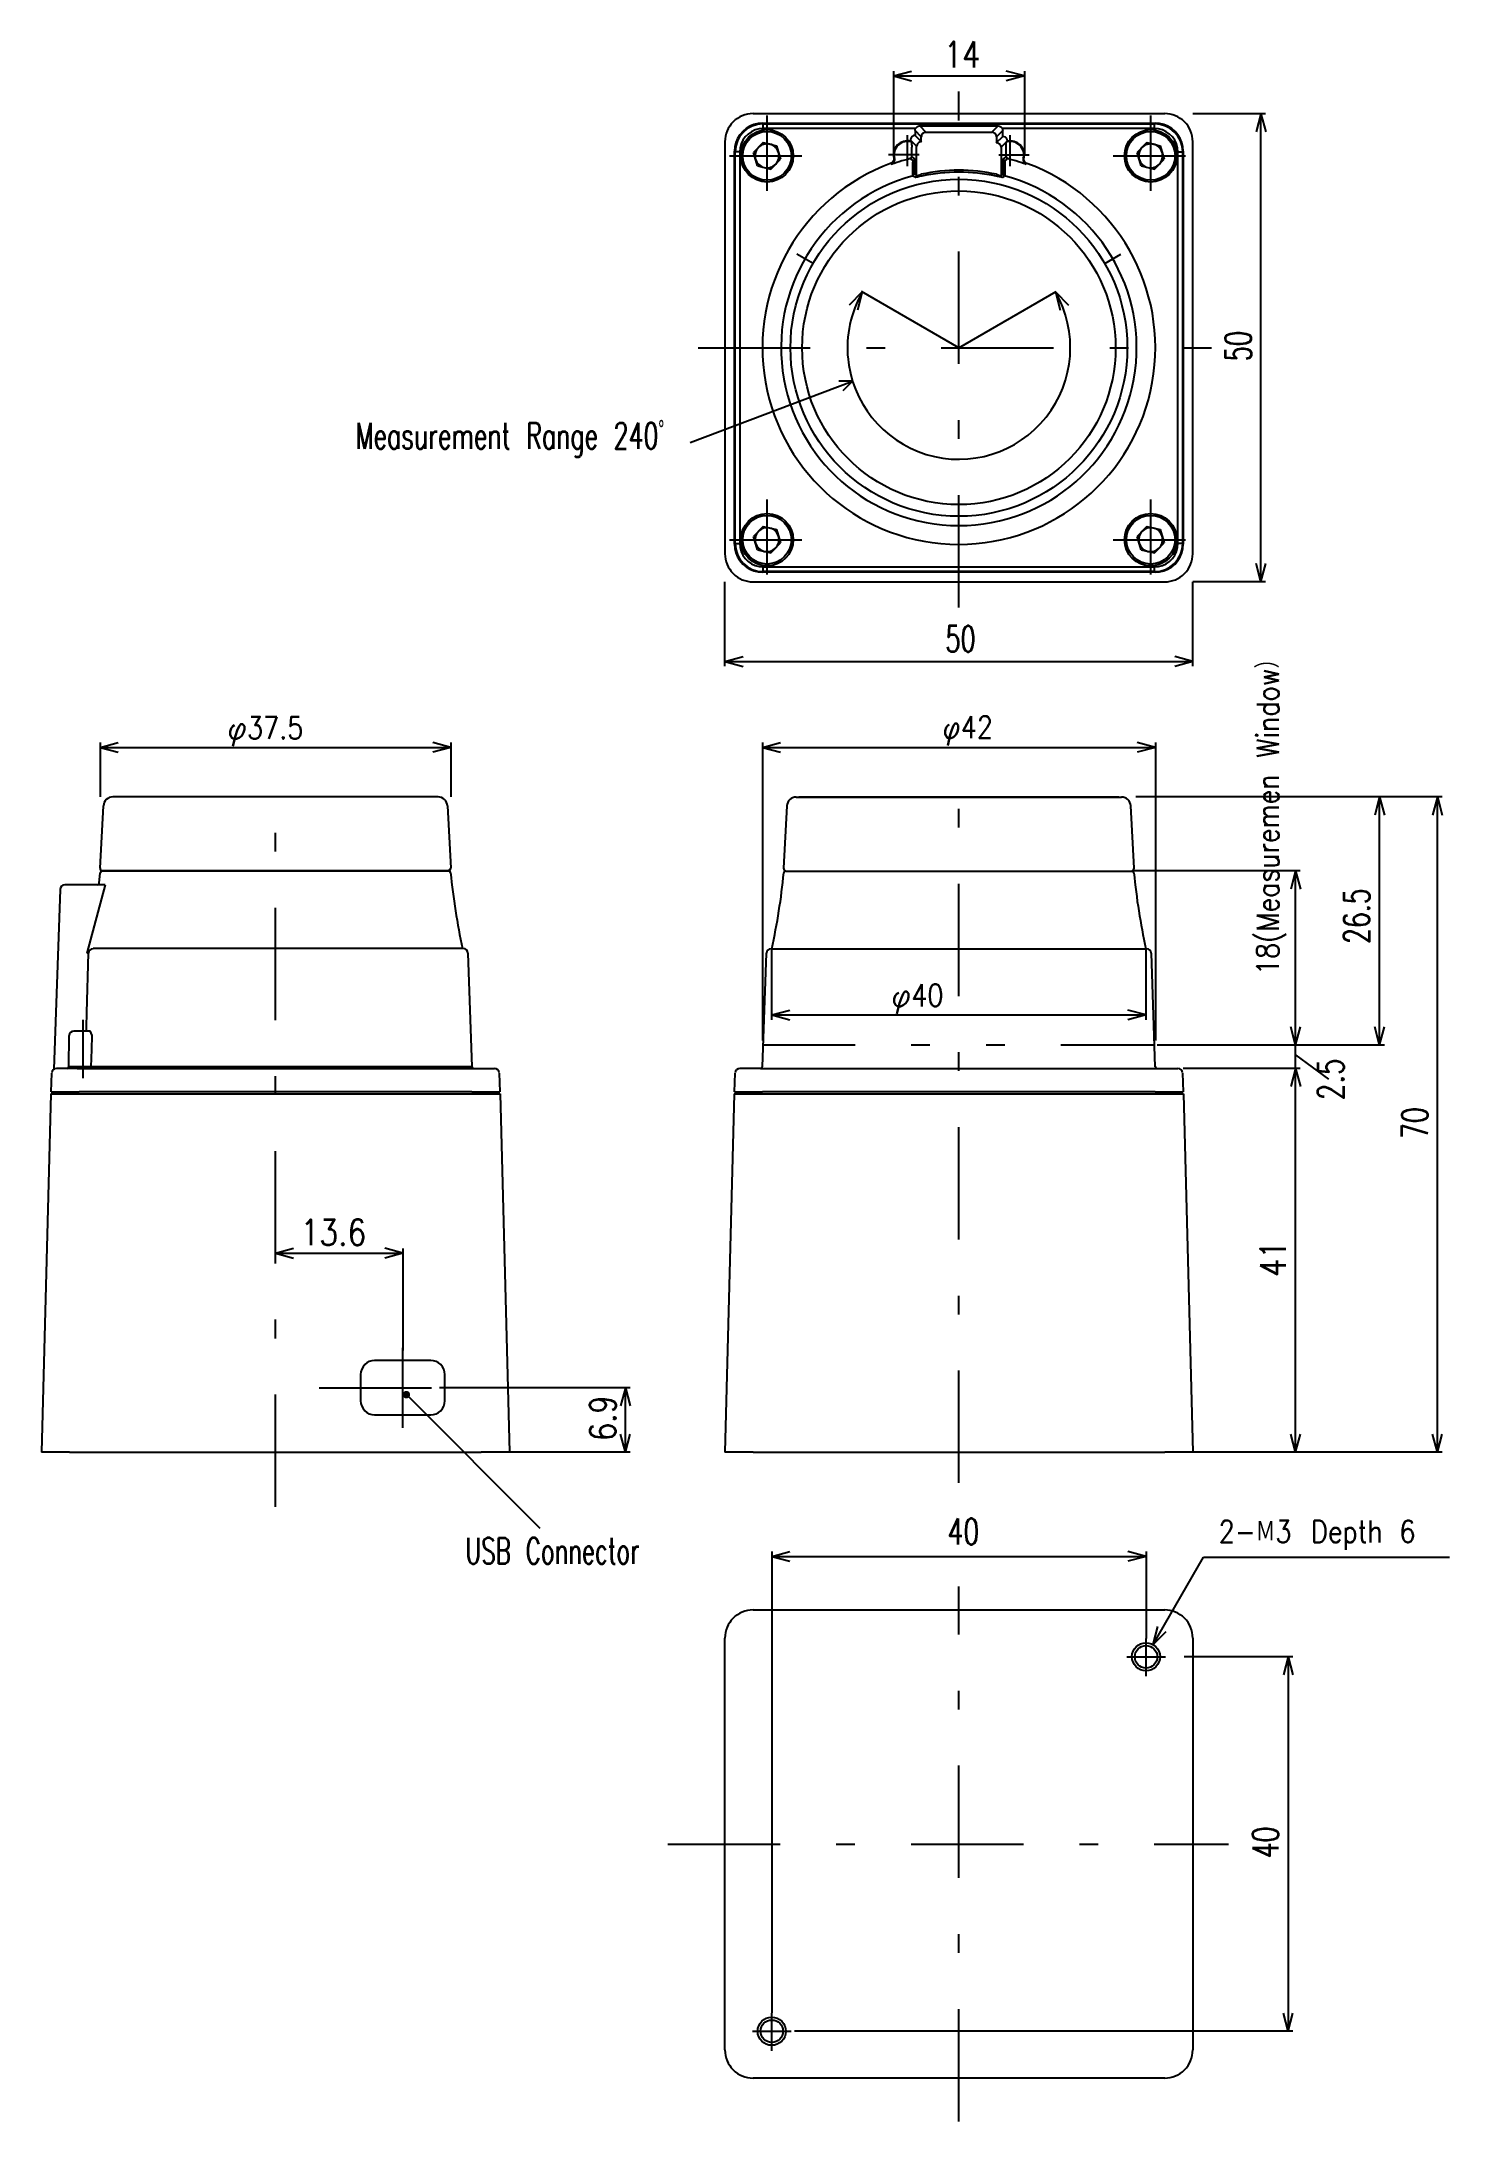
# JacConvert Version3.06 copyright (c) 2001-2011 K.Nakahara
# Model space of a CAD drawing. Extents: x 102 to 253, y 74 to 296.
import ezdxf
from ezdxf.enums import TextEntityAlignment as Align

# ---------------------------------------------------------------- set-up
doc = ezdxf.new("R2010")
doc.units = 0
doc.header["$LTSCALE"] = 2
doc.header["$MEASUREMENT"] = 0
doc.linetypes.add('CENTER', pattern=[13, 6, -3, 1, -3])
doc.linetypes.add('PHANTOM', pattern=[16, 5, -3, 1, -3, 1, -3])
doc.layers.add('0一般図-0', color=7, linetype='CONTINUOUS')
doc.layers.add('0一般図-1', color=7, linetype='CONTINUOUS')
doc.styles.get("Standard").update_dxf_attribs({"font": 'txt.shx', "bigfont": 'extfont.shx'})

msp = doc.modelspace()

# ---------------------------------------------------------------- linework, layer by layer
at = {"layer": '0一般図-0', "color": 4, "linetype": 'CONTINUOUS'}
for p, q in [((193.44, 292.26), (195.38, 292.78)), ((193.44, 292.76), (193.44, 283.82)), ((193.44, 292.26), (195.38, 291.75)), ((207.44, 292.26), (205.51, 291.75)), ((207.44, 292.76), (207.44, 283.82)), ((233.22, 288.22), (225.44, 288.22)), ((232.72, 288.22), (232.2, 286.29)), ((232.72, 288.22), (233.24, 286.29)), ((232.72, 238.22), (232.72, 288.22)), ((190.12, 269.18), (188.71, 267.77)), ((190.12, 269.18), (189.61, 267.25)), ((210.76, 269.18), (212.17, 267.77)), ((210.76, 269.18), (211.28, 267.25)), ((171.73, 253.11), (189.07, 259.67)), ((189.07, 259.67), (187.6, 259.67)), ((189.07, 259.67), (188.03, 258.63)), ((232.72, 238.22), (232.2, 240.16)), ((232.72, 238.22), (233.24, 240.16)), ((175.44, 229.21), (175.44, 238.22)), ((233.22, 238.22), (225.44, 238.22)), ((225.44, 229.21), (225.44, 238.22)), ((175.44, 229.71), (177.37, 230.23)), ((175.44, 229.71), (225.44, 229.71)), ((175.44, 229.71), (177.37, 229.19)), ((225.44, 229.71), (223.51, 230.23)), ((225.44, 229.71), (223.51, 229.19)), ((108.65, 221.05), (108.65, 215.24)), ((108.65, 220.54), (110.58, 221.05)), ((108.65, 220.54), (110.58, 220.02)), ((146.15, 220.54), (144.22, 220.02)), ((146.15, 221.05), (146.15, 215.24)), ((179.44, 221.05), (179.44, 189.24)), ((179.44, 220.54), (181.37, 221.05)), ((179.44, 220.54), (181.37, 220.02)), ((221.44, 220.54), (219.51, 220.02)), ((221.44, 221.05), (221.44, 189.24)), ((252.09, 215.24), (219.37, 215.24)), ((245.91, 215.24), (236.43, 215.24)), ((245.41, 215.24), (244.89, 213.3)), ((245.41, 215.24), (245.92, 213.3)), ((245.41, 188.74), (245.41, 215.24)), ((251.58, 215.24), (251.06, 213.3)), ((251.58, 145.24), (251.58, 215.24)), ((251.58, 215.24), (252.09, 213.3)), ((236.93, 207.34), (218.96, 207.34)), ((236.43, 207.34), (235.91, 205.4)), ((236.43, 207.34), (236.95, 205.4)), ((236.43, 188.74), (236.43, 207.34)), ((180.44, 191.45), (180.44, 199.04)), ((220.44, 191.45), (220.44, 199.04)), ((180.44, 191.95), (182.37, 192.47)), ((180.44, 191.95), (182.37, 191.43)), ((220.44, 191.95), (218.51, 191.43)), ((236.43, 188.74), (236.95, 190.67)), ((245.41, 188.74), (244.89, 190.67)), ((245.41, 188.74), (245.92, 190.67)), ((245.92, 188.74), (221.63, 188.74)), ((236.46, 187.65), (239.93, 185.09)), ((236.93, 186.24), (224.42, 186.24)), ((236.43, 186.24), (235.91, 184.3)), ((236.43, 145.24), (236.43, 186.24)), ((236.43, 186.24), (236.95, 184.3)), ((127.4, 166.51), (129.33, 167.03)), ((141, 167.01), (141, 156.1)), ((127.4, 166.51), (129.33, 165.99)), ((141, 166.51), (139.07, 165.99)), ((141.39, 151.4), (155.64, 137.15)), ((165.3, 152.14), (144.92, 152.14)), ((164.8, 152.14), (164.28, 150.2)), ((164.8, 152.14), (165.32, 150.2)), ((164.8, 145.24), (164.8, 152.14)), ((164.8, 145.24), (164.28, 147.17)), ((164.8, 145.24), (165.32, 147.17)), ((236.43, 145.24), (235.91, 147.17)), ((236.43, 145.24), (236.95, 147.17)), ((251.58, 145.24), (251.06, 147.17)), ((251.58, 145.24), (252.09, 147.17)), ((165.3, 145.24), (152.4, 145.24)), ((252.09, 145.24), (225.44, 145.24)), ((180.44, 134.64), (180.44, 85.36)), ((180.44, 134.12), (182.37, 134.64)), ((180.44, 134.12), (182.37, 133.61)), ((220.44, 134.12), (218.51, 134.64)), ((220.44, 134.64), (220.44, 125.34)), ((221.19, 124.7), (226.59, 134.05)), ((226.59, 134.05), (252.87, 134.05)), ((221.19, 124.7), (221.71, 126.63)), ((221.19, 124.7), (222.61, 126.11)), ((236.13, 123.4), (224.51, 123.4)), ((235.63, 123.4), (235.12, 121.47)), ((235.63, 123.4), (236.15, 121.47)), ((235.63, 83.4), (236.15, 85.33)), ((236.13, 83.4), (182.86, 83.4))]:
    msp.add_line(p, q, dxfattribs=at)
at = {"layer": '0一般図-0', "color": 4, "linetype": 'CENTER'}
for q in [(180.23, 274.89), (220.65, 274.89)]:
    msp.add_line((200.44, 263.22), q, dxfattribs=at)
at = {"layer": '0一般図-0', "color": 4, "linetype": 'PHANTOM'}
msp.add_line((221.35, 188.74), (179.53, 188.74), dxfattribs=at)
at = {"layer": '0一般図-0', "color": 4, "linetype": 'CONTINUOUS'}
for points in [[(193.44, 292.26), (207.44, 292.26), (205.51, 292.78)], [(108.65, 220.54), (146.15, 220.54), (144.22, 221.05)], [(179.44, 220.54), (221.44, 220.54), (219.51, 221.05)], [(180.42, 191.95), (220.44, 191.95), (218.51, 192.47)], [(236.43, 186.24), (236.43, 188.74), (235.91, 190.67)], [(127.4, 166.51), (141, 166.51), (139.07, 167.03)], [(180.44, 134.12), (220.44, 134.12), (218.51, 133.61)], [(235.63, 123.4), (235.63, 83.4), (235.12, 85.33)]]:
    msp.add_lwpolyline(points, dxfattribs=at)
at = {"layer": '0一般図-0', "color": 4, "linetype": 'CONTINUOUS', "const_width": 0.4}
msp.add_lwpolyline([(141.19, 151.4, 1), (141.59, 151.4, 1)], format="xyb", close=True, dxfattribs=at)
at = {"layer": '0一般図-0', "color": 4, "linetype": 'CONTINUOUS'}
for start, end in [(150, 185.8078), (184.5182, 30)]:
    msp.add_arc((200.44, 263.22), 11.91, start, end, dxfattribs=at)
at = {"layer": '0一般図-1', "color": 4, "linetype": 'CENTER'}
for p, q in [((200.44, 235.49), (200.44, 290.6)), ((179.94, 279.99), (179.94, 288.03)), ((220.94, 279.99), (220.94, 288.03)), ((194.94, 282.61), (194.94, 285.94)), ((205.94, 282.61), (205.94, 285.94)), ((175.92, 283.72), (183.65, 283.72)), ((196.18, 283.82), (192.93, 283.82)), ((204.7, 283.82), (207.95, 283.82)), ((216.92, 283.72), (224.65, 283.72)), ((172.56, 263.22), (227.43, 263.22)), ((179.94, 238.99), (179.94, 247.03)), ((220.94, 238.99), (220.94, 247.03)), ((175.92, 242.72), (183.65, 242.72)), ((216.92, 242.72), (224.65, 242.72)), ((200.44, 141.97), (200.44, 218.58)), ((127.4, 139.41), (127.4, 216.8)), ((106.8, 191.43), (106.8, 185.22)), ((141, 147.87), (141, 156.39)), ((132.06, 152.14), (144.92, 152.14)), ((200.44, 73.77), (200.44, 130.9)), ((220.44, 121.31), (220.44, 125.34)), ((218.38, 123.4), (222.51, 123.4)), ((169.33, 103.4), (229.26, 103.4)), ((180.44, 81.31), (180.44, 85.34)), ((178.38, 83.4), (182.51, 83.4))]:
    msp.add_line(p, q, dxfattribs=at)
at = {"layer": '0一般図-1', "color": 7, "linetype": 'CONTINUOUS'}
for p, q in [((222.44, 288.22), (178.44, 288.22)), ((179.46, 287.21), (221.43, 287.21)), ((179.46, 287.21), (179.53, 287.14)), ((195.81, 286.64), (179.53, 286.64)), ((196.25, 286.91), (204.63, 286.91)), ((196.25, 286.91), (196.92, 286.24)), ((203.96, 286.24), (204.63, 286.91)), ((221.36, 286.64), (205.07, 286.64)), ((221.36, 287.14), (221.43, 287.21)), ((221.36, 286.64), (221.36, 287.14)), ((175.44, 285.23), (175.44, 241.22)), ((179.52, 285.14), (178.5, 284.07)), ((179.52, 285.14), (180.96, 284.8)), ((180.96, 284.8), (181.38, 283.38)), ((195.92, 284.74), (195.26, 285.41)), ((195.4, 283.62), (195.4, 284.65)), ((195.76, 286.41), (195.76, 285.91)), ((196.42, 285.74), (195.76, 286.41)), ((195.76, 285.91), (196.44, 285.22)), ((195.92, 281.61), (195.92, 284.74)), ((196.42, 285.24), (196.42, 285.74)), ((196.92, 286.24), (203.96, 286.24)), ((204.44, 285.11), (205.13, 285.79)), ((205.13, 286.41), (204.46, 285.74)), ((204.46, 285.13), (205.13, 285.79)), ((204.46, 285.74), (204.46, 285.13)), ((205.5, 285.17), (204.96, 284.63)), ((204.96, 284.63), (204.96, 281.61)), ((205.13, 285.79), (205.13, 286.41)), ((205.13, 285.79), (205.13, 285.79)), ((205.49, 283.62), (205.49, 284.65)), ((205.5, 285.17), (205.5, 285.19)), ((205.62, 285.29), (205.61, 285.28)), ((205.62, 285.29), (205.61, 285.28)), ((205.62, 285.29), (205.62, 285.29)), ((220.52, 285.14), (219.5, 284.07)), ((220.52, 285.14), (221.96, 284.8)), ((221.96, 284.8), (222.38, 283.38)), ((225.44, 241.22), (225.44, 285.23)), ((176.46, 242.24), (176.46, 284.21)), ((176.53, 284.14), (176.46, 284.21)), ((176.53, 242.31), (176.53, 284.14)), ((177.03, 284.14), (176.53, 284.14)), ((177.03, 284.14), (177.03, 242.31)), ((178.93, 282.65), (178.5, 284.07)), ((195.4, 283.62), (195.69, 283.39)), ((195.71, 282.68), (195.51, 282.68)), ((195.51, 281.77), (195.51, 282.68)), ((195.71, 282.68), (195.71, 281.77)), ((205.17, 281.77), (205.17, 282.68)), ((205.17, 282.68), (205.37, 282.68)), ((205.2, 283.39), (205.49, 283.62)), ((205.37, 282.68), (205.37, 281.77)), ((219.93, 282.65), (219.5, 284.07)), ((224.42, 284.21), (224.35, 284.14)), ((224.42, 284.21), (224.42, 242.24)), ((195.56, 281.58), (195.51, 281.77)), ((195.71, 281.77), (195.51, 281.77)), ((195.71, 281.77), (195.92, 281.61)), ((204.96, 281.61), (205.17, 281.77)), ((176.46, 242.24), (176.53, 242.31)), ((176.53, 242.31), (177.03, 242.31)), ((179.52, 244.14), (178.5, 243.07)), ((178.93, 241.65), (178.5, 243.07)), ((179.52, 244.14), (180.96, 243.8)), ((180.96, 243.8), (181.38, 242.38)), ((220.52, 244.14), (219.5, 243.07)), ((219.93, 241.65), (219.5, 243.07)), ((220.52, 244.14), (221.96, 243.8)), ((221.96, 243.8), (222.38, 242.38)), ((224.35, 242.31), (224.42, 242.24)), ((178.44, 238.22), (222.44, 238.22)), ((179.53, 239.31), (179.46, 239.24)), ((221.43, 239.24), (179.46, 239.24)), ((179.53, 239.81), (221.36, 239.81)), ((221.36, 239.31), (221.36, 239.81)), ((221.43, 239.24), (221.36, 239.31)), ((108.66, 207.65), (109.01, 214.29)), ((144.78, 215.24), (110.01, 215.24)), ((111.6, 215.25), (111.6, 215.24)), ((111.77, 215.25), (111.6, 215.25)), ((144.5, 215.25), (111.77, 215.25)), ((111.77, 215.25), (111.77, 215.24)), ((144.5, 215.25), (144.5, 215.24)), ((145.78, 214.29), (146.13, 207.65)), ((182.05, 214.28), (181.7, 207.64)), ((183.05, 215.23), (200.44, 215.23)), ((183.34, 215.24), (183.34, 215.23)), ((183.34, 215.24), (217.54, 215.24)), ((200.44, 215.23), (217.82, 215.23)), ((217.54, 215.23), (217.54, 215.24)), ((219.17, 207.64), (218.82, 214.28)), ((108.57, 206.02), (108.68, 207.15)), ((127.4, 207.34), (108.88, 207.34)), ((108.88, 207.34), (145.91, 207.34)), ((145.91, 207.34), (108.88, 207.34)), ((127.4, 207.34), (108.95, 207.34)), ((145.91, 207.34), (127.4, 207.34)), ((145.85, 207.34), (127.4, 207.34)), ((145.85, 207.34), (146.15, 207.64)), ((181.72, 207.14), (181.72, 207.14)), ((181.92, 207.33), (200.44, 207.33)), ((200.44, 207.33), (218.95, 207.33)), ((104.38, 205.35), (103.71, 186.15)), ((105.51, 205.84), (104.88, 205.84)), ((105.51, 205.84), (105.51, 205.84)), ((109.21, 205.84), (105.51, 205.84)), ((109.21, 205.84), (107.23, 198.55)), ((147.47, 199.04), (107.91, 199.04)), ((147.47, 199.04), (107.94, 199.04)), ((147.97, 198.55), (148.39, 186.43)), ((179.45, 186.43), (179.87, 198.55)), ((180.37, 199.03), (220.51, 199.03)), ((221.43, 186.43), (221.01, 198.55)), ((105.3, 186.43), (105.36, 189.75)), ((107.05, 190.24), (105.86, 190.24)), ((107.54, 190.24), (107.05, 190.24)), ((103.42, 183.74), (103.49, 185.75)), ((106.2, 186.24), (103.99, 186.24)), ((107.13, 186.43), (105.3, 186.43)), ((106.2, 186.24), (112.23, 186.24)), ((148.39, 186.43), (107.71, 186.43)), ((112.23, 186.24), (148.59, 186.24)), ((147.68, 186.24), (148.31, 186.24)), ((148.59, 186.24), (150.81, 186.24)), ((151.31, 185.75), (151.38, 183.74)), ((176.46, 183.74), (176.53, 185.75)), ((179.25, 186.24), (177.03, 186.24)), ((179.25, 186.24), (185.28, 186.24)), ((185.28, 186.24), (221.63, 186.24)), ((220.72, 186.24), (221.36, 186.24)), ((221.63, 186.24), (223.85, 186.24)), ((224.35, 185.75), (224.42, 183.74)), ((103.4, 183.54), (102.4, 145.24)), ((103.4, 183.54), (151.4, 183.54)), ((103.42, 183.74), (106.41, 183.74)), ((103.9, 183.74), (103.9, 183.54)), ((148.38, 183.74), (106.41, 183.74)), ((148.38, 183.74), (151.38, 183.74)), ((150.9, 183.74), (150.9, 183.54)), ((151.4, 183.54), (152.4, 145.24)), ((176.44, 183.54), (175.44, 145.24)), ((176.44, 183.54), (224.44, 183.54)), ((176.46, 183.74), (179.46, 183.74)), ((176.94, 183.74), (176.94, 183.54)), ((221.43, 183.74), (179.46, 183.74)), ((221.43, 183.74), (224.42, 183.74)), ((223.94, 183.74), (223.94, 183.54)), ((224.44, 183.54), (225.44, 145.24)), ((136.5, 153.54), (136.5, 150.74)), ((144, 155.04), (138, 155.04)), ((145.5, 150.74), (145.5, 153.54)), ((138, 149.24), (144, 149.24)), ((105.4, 145.24), (102.4, 145.24)), ((105.4, 145.24), (149.4, 145.24)), ((152.4, 145.24), (149.4, 145.24)), ((178.44, 145.24), (175.44, 145.24)), ((178.44, 145.24), (222.44, 145.24)), ((225.44, 145.24), (222.44, 145.24)), ((178.44, 128.4), (222.44, 128.4)), ((175.44, 81.4), (175.44, 125.4)), ((225.44, 125.4), (225.44, 81.4)), ((222.44, 78.4), (178.44, 78.4))]:
    msp.add_line(p, q, dxfattribs=at)
for points in [[(179.46, 287.21), (178.99, 287.17), (178.53, 287.06), (178.1, 286.88), (177.69, 286.63), (177.34, 286.33), (177.03, 285.97), (176.79, 285.57), (176.61, 285.14), (176.5, 284.68), (176.46, 284.21)], [(179.53, 286.64), (179.09, 286.6), (178.67, 286.49), (178.28, 286.3), (177.92, 286.05), (177.61, 285.74), (177.36, 285.39), (177.18, 284.99), (177.07, 284.57), (177.03, 284.14)], [(179.53, 286.64), (179.53, 287.14), (221.36, 287.14)], [(195.76, 286.41), (195.76, 286.49), (195.78, 286.56), (195.81, 286.64)], [(195.81, 286.64), (195.9, 286.76), (196.03, 286.86), (196.19, 286.91), (196.25, 286.91)], [(204.63, 286.91), (204.78, 286.89), (204.91, 286.82), (205.03, 286.7), (205.07, 286.64)], [(205.07, 286.64), (205.1, 286.56), (205.12, 286.49), (205.13, 286.41)], [(223.85, 284.14), (223.82, 284.57), (223.7, 284.99), (223.52, 285.39), (223.27, 285.74), (222.96, 286.05), (222.6, 286.3), (222.21, 286.49), (221.79, 286.6), (221.36, 286.64)], [(224.42, 284.21), (224.39, 284.68), (224.28, 285.14), (224.1, 285.57), (223.85, 285.97), (223.55, 286.33), (223.19, 286.63), (222.79, 286.88), (222.35, 287.06), (221.9, 287.17), (221.43, 287.21)], [(195.26, 285.49), (195.26, 285.43), (195.26, 285.41)], [(195.26, 285.41), (195.26, 285.35), (195.26, 285.31), (195.26, 285.29), (195.26, 285.29)], [(195.38, 285.19), (195.34, 285.23), (195.3, 285.26), (195.26, 285.29)], [(195.38, 285.19), (195.39, 285.16), (195.39, 285.08), (195.39, 284.95), (195.4, 284.79), (195.4, 284.65)], [(196.42, 285.24), (195.76, 285.91), (195.76, 285.91)], [(196.42, 285.22), (196.33, 285.21), (196.24, 285.18), (196.15, 285.14), (196.08, 285.08), (196.01, 285), (195.97, 284.92), (195.94, 284.83), (195.92, 284.74)], [(196.92, 286.24), (196.83, 286.23), (196.73, 286.2), (196.65, 286.16), (196.57, 286.09), (196.51, 286.02), (196.46, 285.93), (196.43, 285.84), (196.42, 285.74)], [(196.44, 285.22), (196.43, 285.22), (196.42, 285.22)], [(204.46, 285.74), (204.45, 285.84), (204.42, 285.93), (204.37, 286.02), (204.31, 286.09), (204.24, 286.16), (204.15, 286.2), (204.06, 286.23), (203.96, 286.24)], [(204.46, 285.11), (204.45, 285.11), (204.44, 285.11)], [(204.96, 284.63), (204.95, 284.72), (204.92, 284.81), (204.87, 284.89), (204.81, 284.96), (204.73, 285.02), (204.65, 285.07), (204.55, 285.1), (204.46, 285.11)], [(205.49, 284.65), (205.49, 284.84), (205.49, 285.02), (205.5, 285.14), (205.5, 285.17)], [(205.61, 285.28), (205.58, 285.26), (205.5, 285.19)], [(205.62, 285.29), (205.62, 285.31), (205.62, 285.35), (205.61, 285.41), (205.6, 285.47), (205.59, 285.48)], [(178.93, 282.65), (180.36, 282.31), (181.38, 283.38)], [(193.48, 283.5), (193.49, 283.33), (193.44, 283.17), (193.35, 283.03), (193.21, 282.93), (193.17, 282.92)], [(193.25, 282.82), (193.21, 282.87), (193.17, 282.92)], [(193.25, 282.82), (193.32, 282.85), (193.45, 282.96), (193.54, 283.1), (193.58, 283.26), (193.56, 283.43)], [(194.05, 283.08), (193.82, 283.01), (193.53, 282.91), (193.25, 282.82), (193.25, 282.82)], [(193.48, 283.5), (193.52, 283.46), (193.56, 283.43)], [(195.54, 283.2), (195.52, 283.21), (195.47, 283.26), (195.25, 283.43)], [(195.51, 282.68), (195.52, 282.79), (195.53, 282.96), (195.54, 283.08), (195.54, 283.17), (195.54, 283.2)], [(195.69, 283.39), (195.68, 283.36), (195.68, 283.33), (195.66, 283.3), (195.64, 283.27), (195.62, 283.25), (195.6, 283.23), (195.57, 283.21), (195.54, 283.2)], [(195.69, 283.39), (195.7, 283.35), (195.7, 283.23), (195.71, 283.06), (195.71, 282.84), (195.71, 282.68)], [(205.17, 282.68), (205.17, 282.92), (205.18, 283.14), (205.18, 283.3), (205.19, 283.38), (205.2, 283.39), (205.2, 283.36), (205.21, 283.33), (205.22, 283.3), (205.24, 283.27), (205.26, 283.25), (205.29, 283.23), (205.32, 283.21), (205.35, 283.2), (205.34, 283.19), (205.34, 283.13), (205.35, 283.01), (205.36, 282.86), (205.37, 282.68)], [(205.64, 283.43), (205.62, 283.42), (205.57, 283.37), (205.35, 283.2)], [(207.63, 282.82), (207.63, 282.82), (207.35, 282.91), (207.07, 283.01), (206.83, 283.08)], [(207.33, 283.43), (207.31, 283.26), (207.34, 283.1), (207.43, 282.96), (207.57, 282.85), (207.63, 282.82)], [(207.33, 283.43), (207.36, 283.46), (207.4, 283.5)], [(207.72, 282.92), (207.57, 283), (207.46, 283.13), (207.4, 283.28), (207.39, 283.45), (207.4, 283.5)], [(207.72, 282.92), (207.67, 282.87), (207.63, 282.82)], [(219.93, 282.65), (221.36, 282.31), (222.38, 283.38)], [(223.85, 242.31), (223.85, 284.14), (224.35, 284.14), (224.35, 242.31), (223.85, 242.31)], [(195.77, 281.41), (195.76, 281.43), (195.71, 281.47), (195.56, 281.58)], [(196.47, 281.55), (196.23, 281.5), (196.03, 281.46), (195.87, 281.43), (195.79, 281.41), (195.77, 281.41)], [(195.92, 281.61), (195.93, 281.61), (195.99, 281.62), (196.11, 281.65), (196.26, 281.7), (196.42, 281.75)], [(205.11, 281.41), (205.06, 281.42), (204.95, 281.44), (204.78, 281.48), (204.57, 281.52), (204.42, 281.55)], [(204.46, 281.75), (204.57, 281.72), (204.72, 281.67), (204.84, 281.63), (204.93, 281.61), (204.96, 281.61), (204.96, 281.58), (204.97, 281.54), (204.98, 281.51), (205, 281.49), (205.02, 281.46), (205.05, 281.44), (205.08, 281.43), (205.11, 281.41)], [(205.32, 281.58), (205.31, 281.57), (205.25, 281.53), (205.11, 281.41)], [(205.17, 281.77), (205.37, 281.77), (205.32, 281.58)], [(205.17, 281.77), (205.17, 281.74), (205.18, 281.71), (205.2, 281.68), (205.21, 281.65), (205.24, 281.63), (205.26, 281.61), (205.29, 281.59), (205.32, 281.58)], [(176.46, 242.24), (176.5, 241.77), (176.61, 241.31), (176.79, 240.88), (177.03, 240.48), (177.34, 240.12), (177.69, 239.81), (178.1, 239.57), (178.53, 239.39), (178.99, 239.28), (179.46, 239.24)], [(177.03, 242.31), (177.07, 241.88), (177.18, 241.46), (177.36, 241.06), (177.61, 240.7), (177.92, 240.4), (178.28, 240.15), (178.67, 239.96), (179.09, 239.85), (179.53, 239.81)], [(178.93, 241.65), (180.36, 241.31), (181.38, 242.38)], [(219.93, 241.65), (221.36, 241.31), (222.38, 242.38)], [(221.36, 239.81), (221.79, 239.85), (222.21, 239.96), (222.6, 240.15), (222.96, 240.4), (223.27, 240.7), (223.52, 241.06), (223.7, 241.46), (223.82, 241.88), (223.85, 242.31)], [(221.43, 239.24), (221.9, 239.28), (222.35, 239.39), (222.79, 239.57), (223.19, 239.81), (223.55, 240.12), (223.85, 240.48), (224.1, 240.88), (224.28, 241.31), (224.39, 241.77), (224.42, 242.24)], [(221.36, 239.31), (179.53, 239.31), (179.53, 239.81)], [(107.19, 190.24), (107.21, 190.64), (107.25, 192.23), (107.42, 198.55)], [(107.8, 189.75), (107.8, 189.76), (107.71, 190.02), (107.62, 190.19), (107.54, 190.24)], [(107.71, 186.43), (107.76, 188.25), (107.8, 189.75)], [(148.31, 186.24), (106.48, 186.24), (103.99, 186.24)], [(107.71, 186.43), (107.62, 186.43), (107.49, 186.43), (107.34, 186.43), (107.17, 186.43), (107.13, 186.43)], [(107.52, 186.24), (107.55, 186.24), (107.59, 186.25), (107.62, 186.27), (107.65, 186.29), (107.67, 186.32), (107.69, 186.36), (107.7, 186.39), (107.71, 186.43)]]:
    msp.add_lwpolyline(points, dxfattribs=at)
for centre, radius in [((179.94, 283.72), 2.8), ((179.94, 283.72), 2.6), ((220.94, 283.72), 2.8), ((220.94, 283.72), 2.6), ((200.44, 263.22), 18), ((200.44, 263.22), 16.75), ((179.94, 242.72), 2.8), ((179.94, 242.72), 2.6), ((220.94, 242.72), 2.8), ((220.94, 242.72), 2.6), ((220.44, 123.4), 1.2), ((180.44, 83.4), 1.2)]:
    msp.add_circle(centre, radius, dxfattribs=at)
at = {"layer": '0一般図-1', "color": 4, "linetype": 'CONTINUOUS'}
for centre in [(220.44, 123.4), (180.44, 83.4)]:
    msp.add_circle(centre, 1.5, dxfattribs=at)
at = {"layer": '0一般図-1', "color": 7, "linetype": 'CONTINUOUS'}
for centre, radius, start, end in [((178.44, 285.23), 3, 89.9924, 180), ((179.53, 284.14), 3, 90.002, 180), ((221.36, 284.14), 3, 360, 449.998), ((222.44, 285.23), 3, 360, 450.0076), ((179.94, 283.72), 1.28, 136.6218, 196.6219), ((179.94, 283.72), 1.28, 76.6219, 136.6219), ((179.94, 283.72), 1.28, 16.6219, 76.6219), ((194.94, 283.82), 1.5, 77.5589, 192.6876), ((194.94, 283.82), 1.44, 72.2728, 195.8997), ((195.76, 285.41), 0.5, 89.9847, 170.6948), ((205.13, 285.29), 0.5, 22.3306, 90.0143), ((205.94, 283.82), 1.44, 344.1003, 107.75), ((205.94, 283.82), 1.5, 347.3124, 102.4411), ((220.94, 283.72), 1.28, 136.6218, 196.6219), ((220.94, 283.72), 1.28, 76.6219, 136.6219), ((220.94, 283.72), 1.28, 16.6219, 76.6219), ((179.94, 283.72), 1.28, 196.6218, 256.6218), ((200.44, 263.22), 21, 110.1505, 69.7191), ((179.94, 283.72), 1.28, 256.6219, 316.6219), ((179.94, 283.72), 1.28, 316.6218, 16.6218), ((200.44, 263.22), 20.86, 104.4202, 107.829), ((195.2, 283.62), 0.2, 284.413, 0), ((200.44, 263.22), 18.96, 77.7649, 102.2351), ((205.69, 283.62), 0.2, 180, 255.587), ((200.44, 263.22), 20.86, 72.171, 75.5798), ((220.94, 283.72), 1.28, 196.6218, 256.6218), ((220.94, 283.72), 1.28, 256.6219, 316.6219), ((220.94, 283.72), 1.28, 316.6218, 16.6218), ((200.44, 263.22), 19, 104.8858, 75.1142), ((200.44, 263.22), 18.76, 77.7649, 102.2351), ((179.53, 242.31), 3, 180, 269.998), ((179.94, 242.72), 1.28, 136.6218, 196.6219), ((179.94, 242.72), 1.28, 196.6218, 256.6218), ((179.94, 242.72), 1.28, 76.6219, 136.6219), ((179.94, 242.72), 1.28, 16.6219, 76.6219), ((179.94, 242.72), 1.28, 316.6218, 16.6218), ((220.94, 242.72), 1.28, 136.6218, 196.6219), ((220.94, 242.72), 1.28, 196.6218, 256.6218), ((220.94, 242.72), 1.28, 76.6219, 136.6219), ((220.94, 242.72), 1.28, 16.6219, 76.6219), ((221.36, 242.31), 3, 270.002, 0), ((220.94, 242.72), 1.28, 316.6218, 16.6218), ((178.44, 241.22), 3, 180, 270.0076), ((179.94, 242.72), 1.28, 256.6219, 316.6219), ((220.94, 242.72), 1.28, 256.6219, 316.6219), ((222.44, 241.22), 3, 269.9924, 0), ((110.01, 214.24), 1, 90, 177), ((144.78, 214.24), 1, 3, -270), ((183.05, 214.23), 1, 90, 177), ((217.82, 214.23), 1, 3, 90), ((108.96, 207.64), 0.3, 177, 270), ((108.88, 207.14), 0.2, 90, -182), ((108.88, 207.14), 0.2, 90, -185.1848), ((145.83, 207.64), 0.3, 270, 363), ((145.91, 207.14), 0.2, 2, 90), ((145.91, 207.14), 0.2, 5.1848, 90), ((210.4, 213.16), 64.56, 185.3368, 192.6357), ((117.4, 213.15), 64.6, 347.3681, 354.6625), ((182, 207.63), 0.3, 177, 270), ((181.92, 207.13), 0.2, 90, 174.8152), ((218.87, 207.63), 0.3, 270, 3), ((218.95, 207.13), 0.2, 5.1848, 90), ((282.93, 213.07), 64.05, 185.3061, 192.6633), ((104.88, 205.34), 0.5, 90, -182), ((108.37, 206.04), 0.2, 270, 353.6935), ((107.32, 197.66), 0.902, 83.823, -263.823), ((107.91, 198.54), 0.492, 90.8124, 178.8653), ((147.47, 198.54), 0.5, 2, 90), ((147.47, 198.54), 0.5, 2, -270), ((180.37, 198.53), 0.5, 90, 178), ((220.51, 198.53), 0.5, 2, 90), ((105.86, 189.74), 0.5, 90, -181), ((103.99, 185.74), 0.5, 90, 178), ((103.99, 185.74), 0.5, 90, -182), ((105.1, 186.44), 0.2, 270, 359), ((106.2, 186.44), 0.2, 270, 358), ((148.59, 186.44), 0.2, 182, 270), ((148.59, 186.44), 0.2, 182, 270), ((150.81, 185.74), 0.5, 2, 90), ((177.03, 185.74), 0.5, 90, 178), ((179.25, 186.44), 0.2, 270, 358), ((221.63, 186.44), 0.2, 182, 270), ((223.85, 185.74), 0.5, 2, 90), ((138, 153.54), 1.5, 90, 180), ((144, 153.54), 1.5, 360, 450), ((138, 150.74), 1.5, 180, 270), ((144, 150.74), 1.5, 270, 0), ((178.44, 125.4), 3, 89.9924, 180), ((222.44, 125.4), 3, 360, 450.0076), ((178.44, 81.4), 3, 180, 270.0076), ((222.44, 81.4), 3, 269.9924, 0)]:
    msp.add_arc(centre, radius, start, end, dxfattribs=at)

# ---------------------------------------------------------------- texts
at = {"layer": '0一般図-0', "color": 4, "lineweight": -3}
for s, width, p in [('14', 0.814, (200.78, 292.32)), ('Measurement Range 240ﾟ', 0.674, (152.75, 251.61)), ('50', 0.678, (200.62, 229.91)), ('13.6', 0.847, (133.59, 166.52)), ('40', 0.711, (200.92, 134.56))]:
    msp.add_text(s, height=2.771, dxfattribs=dict(at, width=width)).set_placement(p, align=Align.BOTTOM_CENTER)
for s, width, p in [('50', 0.678, (232.52, 263.4)), ('26.5', 0.714, (245.17, 202.51)), ('2.5', 0.755, (242.41, 185.08)), ('70', 0.708, (251.38, 180.41)), ('41', 0.814, (236.23, 165.91)), ('6.9', 0.815, (164.6, 148.88)), ('40', 0.711, (235.43, 103.57))]:
    msp.add_text(s, height=2.771, rotation=90, dxfattribs=dict(at, width=width)).set_placement(p, align=Align.BOTTOM_CENTER)
at = {"layer": '0一般図-0', "color": 4, "lineweight": -3, "width": 0.648}
msp.add_text('USB Connector', height=2.771, dxfattribs=at).set_placement((147.7, 133.32))
at = {"layer": '0一般図-0', "color": 4, "lineweight": -3, "insert": (235.41, 196.21), "char_height": 2.356, "attachment_point": 7, "rotation": 90}
msp.add_mtext('\\W0.792;{\\W0.852;18(Measuremen Window}）', dxfattribs=at)
at = {"layer": '0一般図-0', "color": 4, "lineweight": -3, "char_height": 2.356, "attachment_point": 7}
for s, insert in [('\\W0.935;φ{\\W0.852;37.5}', (122.28, 220.66)), ('\\W0.865;φ{\\W0.852;42}', (198.72, 220.74)), ('\\W0.951;φ{\\W0.852;40}', (193.24, 192.09)), ('\\W0.809;{\\W0.852;2-}Ｍ{\\W0.852;3}\u3000{\\W0.852;Depth 6}', (228.21, 134.82))]:
    msp.add_mtext(s, dxfattribs=dict(at, insert=insert))

doc.saveas('drawing.dxf')
